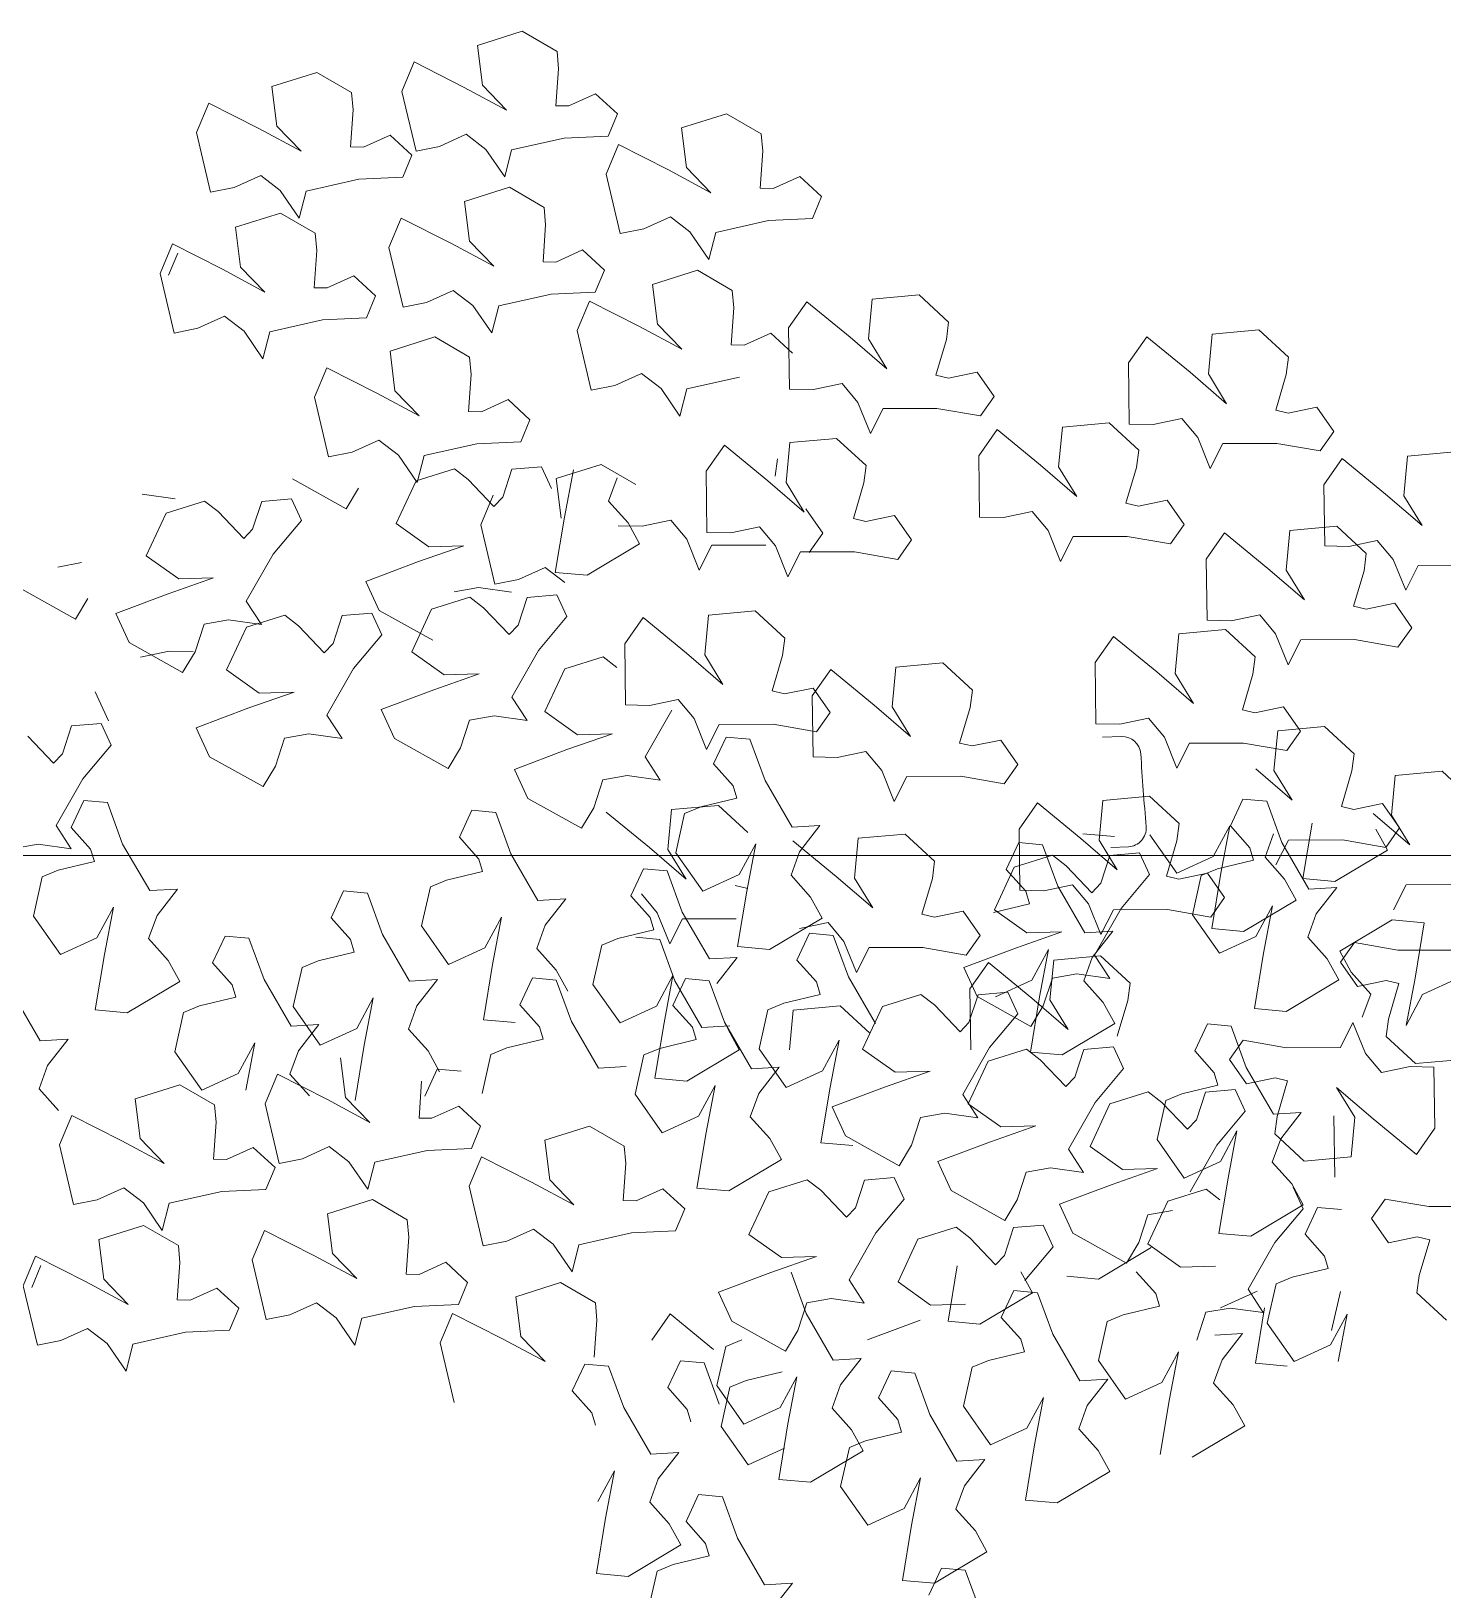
# Model space of a CAD drawing. Header units: metres. Extents: x -44 to 358, y -286 to 66.
# Drawn here: x 262.602 to 263.242, y 11.334 to 12.04 of the extents above; entities that cross this region are included whole.
import ezdxf

# ---------------------------------------------------------------- set-up
doc = ezdxf.new("R2010")
doc.units = ezdxf.units.M
doc.header["$LTSCALE"] = 0.3
doc.linetypes.add('CONTINU', pattern=[0])
doc.layers.add('arbustos', color=95, linetype='Continuous', lineweight=0)
doc.layers.add('EL0', color=7, linetype='Continuous', lineweight=15)
doc.layers.add('matas', color=74, linetype='Continuous', lineweight=0, transparency=0.6)

# ---------------------------------------------------------------- blocks, each defined once
blk = doc.blocks.new('A$C4E4C09DE')
at = {"layer": 'matas', "color": 97, "linetype": 'CONTINU', "true_color": 0x467138}
for p, q in [((64.957, 96.154), (62.745, 95.537)), ((66.617, 95.11), (64.957, 96.154)), ((62.745, 95.537), (62.92, 93.593)), ((66.661, 94.262), (66.617, 95.11)), ((54.864, 94.495), (52.652, 93.879)), ((56.524, 93.452), (54.864, 94.495)), ((59.634, 94.836), (58.984, 93.419)), ((62.032, 93.513), (59.634, 94.836)), ((52.652, 93.879), (52.827, 91.935)), ((62.92, 93.593), (64.061, 92.33)), ((66.473, 92.46), (66.661, 94.262)), ((49.541, 93.177), (48.89, 91.76)), ((51.939, 91.855), (49.541, 93.177)), ((56.568, 92.604), (56.524, 93.452)), ((58.984, 93.419), (59.57, 90.487)), ((64.061, 92.33), (62.032, 93.513)), ((68.423, 92.97), (67.102, 92.428)), ((69.457, 91.953), (68.423, 92.97)), ((56.379, 90.801), (56.568, 92.604)), ((67.102, 92.428), (66.473, 92.46)), ((48.89, 91.76), (49.477, 88.829)), ((53.968, 90.671), (51.939, 91.855)), ((52.827, 91.935), (53.968, 90.671)), ((58.33, 91.311), (57.009, 90.769)), ((59.363, 90.294), (58.33, 91.311)), ((68.97, 90.894), (69.457, 91.953)), ((74.774, 91.78), (72.563, 91.164)), ((76.435, 90.736), (74.774, 91.78)), ((57.009, 90.769), (56.379, 90.801)), ((59.57, 90.487), (60.725, 90.677)), ((60.725, 90.677), (62.046, 91.219)), ((62.046, 91.219), (62.977, 90.451)), ((64.236, 90.386), (66.82, 90.871)), ((66.82, 90.871), (68.97, 90.894)), ((72.563, 91.164), (72.737, 89.219)), ((76.478, 89.888), (76.435, 90.736)), ((58.877, 89.235), (59.363, 90.294)), ((62.977, 90.451), (63.852, 89.078)), ((63.852, 89.078), (64.236, 90.386)), ((69.452, 90.462), (68.801, 89.045)), ((71.849, 89.139), (69.452, 90.462)), ((76.29, 88.086), (76.478, 89.888)), ((49.477, 88.829), (50.632, 89.018)), ((50.632, 89.018), (51.953, 89.56)), ((51.953, 89.56), (52.884, 88.792)), ((54.143, 88.727), (56.727, 89.212)), ((56.727, 89.212), (58.877, 89.235)), ((68.801, 89.045), (69.387, 86.114)), ((73.879, 87.956), (71.849, 89.139)), ((72.737, 89.219), (73.879, 87.956)), ((52.884, 88.792), (53.759, 87.42)), ((53.759, 87.42), (54.143, 88.727)), ((64.062, 88.564), (61.85, 87.948)), ((65.722, 87.521), (64.062, 88.564)), ((78.241, 88.596), (76.919, 88.054)), ((79.274, 87.579), (78.241, 88.596)), ((52.856, 87.694), (50.644, 87.077)), ((54.516, 86.65), (52.856, 87.694)), ((61.85, 87.948), (62.025, 86.004)), ((65.765, 86.673), (65.722, 87.521)), ((76.919, 88.054), (76.29, 88.086)), ((78.788, 86.52), (79.274, 87.579)), ((50.644, 87.077), (50.819, 85.133)), ((58.739, 87.246), (58.088, 85.829)), ((61.137, 85.924), (58.739, 87.246)), ((70.542, 86.303), (71.863, 86.845)), ((71.863, 86.845), (72.795, 86.077)), ((47.533, 86.376), (46.882, 84.959)), ((49.931, 85.053), (47.533, 86.376)), ((54.56, 85.802), (54.516, 86.65)), ((62.025, 86.004), (63.166, 84.74)), ((65.577, 84.87), (65.765, 86.673)), ((69.387, 86.114), (70.542, 86.303)), ((72.795, 86.077), (73.669, 84.704)), ((73.669, 84.704), (74.053, 86.012)), ((74.053, 86.012), (76.637, 86.497)), ((76.637, 86.497), (78.788, 86.52)), ((47.289, 84.861), (47.776, 85.92)), ((54.371, 84), (54.56, 85.802)), ((58.088, 85.829), (58.675, 82.898)), ((63.166, 84.74), (61.137, 85.924)), ((67.528, 85.38), (66.207, 84.838)), ((68.561, 84.363), (67.528, 85.38)), ((46.882, 84.959), (47.469, 82.027)), ((51.96, 83.87), (49.931, 85.053)), ((50.819, 85.133), (51.96, 83.87)), ((56.322, 84.51), (55.001, 83.968)), ((57.355, 83.493), (56.322, 84.51)), ((66.207, 84.838), (65.577, 84.87)), ((55.001, 83.968), (54.371, 84)), ((68.075, 83.304), (68.561, 84.363)), ((73.095, 84.194), (70.883, 83.577)), ((74.755, 83.15), (73.095, 84.194)), ((56.869, 82.434), (57.355, 83.493)), ((58.675, 82.898), (59.83, 83.087)), ((59.83, 83.087), (61.151, 83.629)), ((61.151, 83.629), (62.082, 82.861)), ((63.341, 82.796), (65.925, 83.281)), ((65.925, 83.281), (68.075, 83.304)), ((70.883, 83.577), (71.058, 81.633)), ((74.798, 82.302), (74.755, 83.15)), ((47.469, 82.027), (48.624, 82.217)), ((48.624, 82.217), (49.945, 82.759)), ((49.945, 82.759), (50.876, 81.991)), ((52.135, 81.926), (54.719, 82.411)), ((54.719, 82.411), (56.869, 82.434)), ((62.082, 82.861), (62.957, 81.489)), ((62.957, 81.489), (63.341, 82.796)), ((67.772, 82.876), (67.121, 81.458)), ((70.17, 81.553), (67.772, 82.876)), ((74.61, 80.5), (74.798, 82.302)), ((78.381, 82.478), (77.439, 81.235)), ((80.436, 80.668), (78.381, 82.478)), ((81.57, 82.49), (81.32, 80.554)), ((83.862, 82.613), (81.57, 82.49)), ((85.258, 81.235), (83.862, 82.613)), ((50.876, 81.991), (51.751, 80.618)), ((51.751, 80.618), (52.135, 81.926)), ((60.173, 81.395), (57.961, 80.778)), ((61.833, 80.351), (60.173, 81.395)), ((67.121, 81.458), (67.708, 78.527)), ((72.199, 80.37), (70.17, 81.553)), ((71.058, 81.633), (72.199, 80.37)), ((57.961, 80.778), (58.136, 78.834)), ((76.561, 81.009), (75.24, 80.467)), ((77.594, 79.992), (76.561, 81.009)), ((77.439, 81.235), (77.378, 78.246)), ((82.161, 79.074), (80.436, 80.668)), ((85.117, 80.398), (85.258, 81.235)), ((54.85, 80.076), (54.199, 78.659)), ((57.248, 78.754), (54.85, 80.076)), ((61.877, 79.503), (61.833, 80.351)), ((75.24, 80.467), (74.61, 80.5)), ((81.32, 80.554), (82.161, 79.074)), ((84.543, 78.679), (85.117, 80.398)), ((94.896, 80.191), (93.954, 78.949)), ((96.951, 78.381), (94.896, 80.191)), ((98.085, 80.203), (97.835, 78.267)), ((100.378, 80.327), (98.085, 80.203)), ((101.773, 78.949), (100.378, 80.327)), ((61.688, 77.7), (61.877, 79.503)), ((68.863, 78.716), (70.184, 79.258)), ((70.184, 79.258), (71.115, 78.49)), ((54.199, 78.659), (54.786, 75.728)), ((59.277, 77.571), (57.248, 78.754)), ((58.136, 78.834), (59.277, 77.571)), ((67.708, 78.527), (68.863, 78.716)), ((71.115, 78.49), (71.99, 77.118)), ((71.99, 77.118), (72.374, 78.426)), ((72.374, 78.426), (74.958, 78.911)), ((78.546, 78.181), (79.953, 78.425)), ((79.953, 78.425), (80.696, 77.473)), ((85.151, 78.511), (84.543, 78.679)), ((86.558, 78.755), (85.151, 78.511)), ((87.347, 77.538), (86.558, 78.755)), ((93.954, 78.949), (93.893, 75.96)), ((98.676, 76.787), (96.951, 78.381)), ((101.632, 78.112), (101.773, 78.949)), ((62.318, 77.668), (61.688, 77.7)), ((63.639, 78.21), (62.318, 77.668)), ((64.672, 77.193), (63.639, 78.21)), ((77.378, 78.246), (78.546, 78.181)), ((97.835, 78.267), (98.676, 76.787)), ((101.059, 76.393), (101.632, 78.112)), ((64.186, 76.134), (64.672, 77.193)), ((80.696, 77.473), (81.253, 75.944)), ((81.253, 75.944), (81.911, 77.138)), ((81.911, 77.138), (84.539, 77.052)), ((84.539, 77.052), (86.643, 76.61)), ((86.643, 76.61), (87.347, 77.538)), ((55.941, 75.917), (57.262, 76.459)), ((57.262, 76.459), (58.193, 75.691)), ((59.452, 75.626), (62.036, 76.111)), ((62.036, 76.111), (64.186, 76.134)), ((95.061, 75.895), (96.468, 76.138)), ((96.468, 76.138), (97.211, 75.187)), ((101.666, 76.225), (101.059, 76.393)), ((103.073, 76.468), (101.666, 76.225)), ((103.862, 75.252), (103.073, 76.468)), ((54.786, 75.728), (55.941, 75.917)), ((58.193, 75.691), (59.068, 74.319)), ((59.068, 74.319), (59.452, 75.626)), ((74.113, 75.625), (73.171, 74.382)), ((76.168, 73.815), (74.113, 75.625)), ((77.302, 75.637), (77.052, 73.701)), ((79.595, 75.761), (77.302, 75.637)), ((80.99, 74.382), (79.595, 75.761)), ((87.437, 75.913), (86.495, 74.67)), ((89.492, 74.103), (87.437, 75.913)), ((90.626, 75.925), (90.376, 73.989)), ((92.918, 76.049), (90.626, 75.925)), ((94.314, 74.671), (92.918, 76.049)), ((93.893, 75.96), (95.061, 75.895)), ((52.996, 74.715), (55.554, 73.167)), ((60.905, 74.922), (59.013, 74.402)), ((61.559, 74.381), (60.905, 74.922)), ((63.703, 74.807), (63.21, 73.467)), ((65.15, 74.882), (63.703, 74.807)), ((65.603, 73.809), (65.15, 74.882)), ((68.066, 74.893), (65.854, 74.276)), ((66.701, 74.677), (66.183, 72.386)), ((69.726, 73.849), (68.066, 74.893)), ((76.534, 74.022), (76.675, 74.859)), ((86.495, 74.67), (86.433, 71.681)), ((94.172, 73.833), (94.314, 74.671)), ((97.211, 75.187), (97.768, 73.658)), ((97.768, 73.658), (98.426, 74.851)), ((98.426, 74.851), (101.054, 74.766)), ((101.054, 74.766), (103.158, 74.323)), ((103.158, 74.323), (103.862, 75.252)), ((45.629, 74.227), (47.232, 73.944)), ((48.651, 73.782), (46.76, 73.262)), ((49.305, 73.241), (48.651, 73.782)), ((55.554, 73.167), (56.194, 74.146)), ((59.013, 74.402), (57.974, 72.355)), ((62.761, 73.025), (61.559, 74.381)), ((65.854, 74.276), (66.029, 72.332)), ((68.367, 73.09), (68.819, 74.209)), ((73.171, 74.382), (73.11, 71.393)), ((77.893, 72.221), (76.168, 73.815)), ((80.849, 73.545), (80.99, 74.382)), ((91.217, 72.509), (89.492, 74.103)), ((90.376, 73.989), (91.217, 72.509)), ((93.599, 72.114), (94.172, 73.833)), ((104.221, 73.915), (103.279, 72.672)), ((106.276, 72.105), (104.221, 73.915)), ((107.41, 73.927), (107.16, 71.991)), ((109.702, 74.051), (107.41, 73.927)), ((46.76, 73.262), (45.721, 71.215)), ((50.507, 71.885), (49.305, 73.241)), ((51.449, 73.667), (50.956, 72.327)), ((52.897, 73.742), (51.449, 73.667)), ((53.349, 72.669), (52.897, 73.742)), ((62.743, 73.575), (62.092, 72.158)), ((63.21, 73.467), (62.761, 73.025)), ((69.281, 71.993), (68.367, 73.09)), ((77.052, 73.701), (77.893, 72.221)), ((80.276, 71.826), (80.849, 73.545)), ((50.956, 72.327), (50.507, 71.885)), ((51.914, 71.067), (53.349, 72.669)), ((57.974, 72.355), (59.526, 71.171)), ((66.183, 72.386), (65.643, 69.702)), ((78.764, 71.163), (77.975, 72.379)), ((103.279, 72.672), (103.218, 69.683)), ((62.092, 72.158), (62.679, 69.226)), ((68.794, 71.87), (69.963, 71.806)), ((69.809, 70.949), (69.281, 71.993)), ((69.963, 71.806), (71.37, 72.049)), ((71.37, 72.049), (72.113, 71.098)), ((74.278, 71.328), (75.685, 71.572)), ((75.685, 71.572), (76.428, 70.621)), ((80.883, 71.658), (80.276, 71.826)), ((82.29, 71.902), (80.883, 71.658)), ((83.079, 70.686), (82.29, 71.902)), ((86.433, 71.681), (87.601, 71.617)), ((87.601, 71.617), (89.009, 71.86)), ((89.009, 71.86), (89.752, 70.909)), ((94.206, 71.947), (93.599, 72.114)), ((95.614, 72.19), (94.206, 71.947)), ((96.403, 70.974), (95.614, 72.19)), ((108.001, 70.511), (106.276, 72.105)), ((107.16, 71.991), (108.001, 70.511)), ((41.395, 70.808), (42.55, 70.997)), ((45.721, 71.215), (47.272, 70.031)), ((50.526, 68.835), (51.914, 71.067)), ((61.228, 71.159), (58.985, 70.462)), ((59.526, 71.171), (61.228, 71.159)), ((67.19, 69.507), (69.809, 70.949)), ((72.113, 71.098), (72.67, 69.568)), ((72.67, 69.568), (73.328, 70.762)), ((73.11, 71.393), (74.278, 71.328)), ((73.328, 70.762), (75.955, 70.677)), ((78.06, 70.234), (78.764, 71.163)), ((89.752, 70.909), (90.309, 69.38)), ((95.699, 70.045), (96.403, 70.974)), ((48.974, 70.019), (46.731, 69.322)), ((47.272, 70.031), (48.974, 70.019)), ((58.985, 70.462), (56.39, 69.587)), ((76.428, 70.621), (76.985, 69.091)), ((76.985, 69.091), (77.643, 70.285)), ((77.643, 70.285), (80.271, 70.2)), ((80.271, 70.2), (82.375, 69.757)), ((82.375, 69.757), (83.079, 70.686)), ((90.309, 69.38), (90.967, 70.573)), ((90.967, 70.573), (93.594, 70.488)), ((93.594, 70.488), (95.699, 70.045)), ((98.357, 70.489), (97.415, 69.246)), ((100.412, 68.679), (98.357, 70.489)), ((101.546, 70.501), (101.296, 68.565)), ((103.839, 70.624), (101.546, 70.501)), ((105.234, 69.246), (103.839, 70.624)), ((39.605, 69.795), (42.163, 68.247)), ((42.163, 68.247), (42.803, 69.227)), ((46.731, 69.322), (44.136, 68.447)), ((56.39, 69.587), (56.995, 68.15)), ((62.679, 69.226), (63.833, 69.416)), ((63.833, 69.416), (65.155, 69.958)), ((65.155, 69.958), (66.086, 69.19)), ((65.643, 69.702), (67.19, 69.507)), ((97.415, 69.246), (97.354, 66.257)), ((103.218, 69.683), (104.386, 69.618)), ((104.386, 69.618), (105.793, 69.862)), ((105.093, 68.409), (105.234, 69.246)), ((105.793, 69.862), (106.536, 68.911)), ((51.231, 67.668), (50.526, 68.835)), ((61.437, 68.645), (59.545, 68.126)), ((60.686, 68.922), (61.881, 69.09)), ((62.091, 68.104), (61.437, 68.645)), ((61.881, 69.09), (63.484, 68.808)), ((64.235, 68.531), (63.742, 67.191)), ((65.682, 68.606), (64.235, 68.531)), ((66.135, 67.532), (65.682, 68.606)), ((102.137, 67.085), (100.412, 68.679)), ((101.296, 68.565), (102.137, 67.085)), ((106.536, 68.911), (107.093, 67.381)), ((107.093, 67.381), (107.751, 68.575)), ((107.751, 68.575), (110.379, 68.49)), ((44.136, 68.447), (44.742, 67.01)), ((47.94, 66.442), (48.432, 67.782)), ((48.432, 67.782), (49.628, 67.95)), ((49.628, 67.95), (51.231, 67.668)), ((52.381, 68.075), (50.489, 67.556)), ((53.035, 67.534), (52.381, 68.075)), ((55.179, 67.961), (54.686, 66.621)), ((56.627, 68.036), (55.179, 67.961)), ((57.079, 66.962), (56.627, 68.036)), ((56.995, 68.15), (59.553, 66.603)), ((59.545, 68.126), (58.506, 66.079)), ((63.293, 66.748), (62.091, 68.104)), ((104.52, 66.69), (105.093, 68.409)), ((44.742, 67.01), (47.299, 65.463)), ((50.489, 67.556), (49.45, 65.509)), ((54.237, 66.178), (53.035, 67.534)), ((55.643, 65.361), (57.079, 66.962)), ((63.742, 67.191), (63.293, 66.748)), ((64.699, 65.931), (66.135, 67.532)), ((69.851, 67.351), (68.909, 66.108)), ((71.906, 65.541), (69.851, 67.351)), ((73.04, 67.362), (72.791, 65.427)), ((75.333, 67.486), (73.04, 67.362)), ((76.728, 66.108), (75.333, 67.486)), ((46.676, 66.524), (45.268, 66.28)), ((47.844, 66.459), (46.676, 66.524)), ((47.299, 65.463), (47.94, 66.442)), ((54.686, 66.621), (54.237, 66.178)), ((97.354, 66.257), (98.522, 66.192)), ((98.522, 66.192), (99.929, 66.436)), ((99.929, 66.436), (100.672, 65.484)), ((105.127, 66.522), (104.52, 66.69)), ((106.534, 66.766), (105.127, 66.522)), ((107.323, 65.549), (106.534, 66.766)), ((49.45, 65.509), (51.002, 64.324)), ((58.506, 66.079), (60.058, 64.894)), ((63.311, 63.698), (64.699, 65.931)), ((67.832, 65.501), (65.941, 64.982)), ((68.487, 64.96), (67.832, 65.501)), ((68.909, 66.108), (68.848, 63.119)), ((73.631, 63.946), (71.906, 65.541)), ((72.791, 65.427), (73.631, 63.946)), ((76.587, 65.271), (76.728, 66.108)), ((92.762, 65.634), (91.82, 64.392)), ((94.817, 63.824), (92.762, 65.634)), ((95.952, 65.646), (95.702, 63.71)), ((98.244, 65.77), (95.952, 65.646)), ((99.639, 64.392), (98.244, 65.77)), ((100.672, 65.484), (101.229, 63.955)), ((106.619, 64.621), (107.323, 65.549)), ((42.999, 64.668), (43.604, 63.23)), ((54.256, 63.128), (55.643, 65.361)), ((61.76, 64.883), (59.517, 64.186)), ((60.058, 64.894), (61.76, 64.883)), ((65.941, 64.982), (64.902, 62.934)), ((76.014, 63.552), (76.587, 65.271)), ((101.229, 63.955), (101.887, 65.149)), ((101.887, 65.149), (104.515, 65.063)), ((104.515, 65.063), (106.619, 64.621)), ((52.704, 64.313), (50.461, 63.616)), ((51.002, 64.324), (52.704, 64.313)), ((59.517, 64.186), (56.922, 63.311)), ((78.913, 64.494), (77.971, 63.251)), ((80.968, 62.684), (78.913, 64.494)), ((82.102, 64.506), (81.852, 62.57)), ((84.394, 64.63), (82.102, 64.506)), ((85.79, 63.252), (84.394, 64.63)), ((91.82, 64.392), (91.759, 61.403)), ((99.498, 63.554), (99.639, 64.392)), ((50.461, 63.616), (47.866, 62.741)), ((54.961, 61.962), (54.256, 63.128)), ((56.922, 63.311), (57.527, 61.874)), ((64.016, 62.532), (63.311, 63.698)), ((70.016, 63.054), (71.423, 63.297)), ((71.423, 63.297), (72.167, 62.346)), ((76.621, 63.384), (76.014, 63.552)), ((78.028, 63.627), (76.621, 63.384)), ((77.971, 63.251), (77.91, 60.263)), ((78.817, 62.411), (78.028, 63.627)), ((85.649, 62.414), (85.79, 63.252)), ((96.543, 62.23), (94.817, 63.824)), ((95.702, 63.71), (96.543, 62.23)), ((98.925, 61.835), (99.498, 63.554)), ((40.846, 61.259), (39.644, 62.615)), ((41.788, 63.041), (41.295, 61.701)), ((43.236, 63.116), (41.788, 63.041)), ((43.688, 62.042), (43.236, 63.116)), ((47.866, 62.741), (48.471, 61.304)), ((60.725, 61.306), (61.218, 62.646)), ((61.218, 62.646), (62.413, 62.814)), ((62.413, 62.814), (64.016, 62.532)), ((64.902, 62.934), (66.453, 61.75)), ((68.848, 63.119), (70.016, 63.054)), ((69.707, 60.554), (71.095, 62.787)), ((78.113, 61.482), (78.817, 62.411)), ((82.693, 61.09), (80.968, 62.684)), ((81.852, 62.57), (82.693, 61.09)), ((85.075, 60.695), (85.649, 62.414)), ((41.295, 61.701), (40.846, 61.259)), ((42.252, 60.441), (43.688, 62.042)), ((51.67, 60.736), (52.162, 62.076)), ((52.162, 62.076), (53.358, 62.244)), ((53.358, 62.244), (54.961, 61.962)), ((57.527, 61.874), (60.085, 60.326)), ((68.156, 61.738), (65.912, 61.041)), ((66.453, 61.75), (68.156, 61.738)), ((72.167, 62.346), (72.724, 60.817)), ((72.724, 60.817), (73.382, 62.011)), ((73.382, 62.011), (76.009, 61.925)), ((76.009, 61.925), (78.113, 61.482)), ((99.532, 61.668), (98.925, 61.835)), ((100.94, 61.911), (99.532, 61.668)), ((101.728, 60.695), (100.94, 61.911)), ((48.471, 61.304), (51.029, 59.756)), ((60.085, 60.326), (60.725, 61.306)), ((65.912, 61.041), (63.317, 60.167)), ((73.698, 61.383), (73.039, 60.091)), ((74.854, 61.238), (73.698, 61.383)), ((75.523, 59.194), (74.854, 61.238)), ((91.759, 61.403), (92.927, 61.338)), ((92.927, 61.338), (94.335, 61.581)), ((94.335, 61.581), (95.078, 60.63)), ((102.905, 60.879), (100.612, 60.755)), ((104.3, 59.501), (102.905, 60.879)), ((40.865, 58.208), (42.252, 60.441)), ((51.029, 59.756), (51.67, 60.736)), ((63.317, 60.167), (63.923, 58.729)), ((70.412, 59.387), (69.707, 60.554)), ((73.039, 60.091), (73.954, 58.994)), ((77.91, 60.263), (79.078, 60.198)), ((79.078, 60.198), (80.485, 60.441)), ((80.485, 60.441), (81.228, 59.49)), ((85.683, 60.528), (85.075, 60.695)), ((87.09, 60.771), (85.683, 60.528)), ((87.879, 59.555), (87.09, 60.771)), ((92.99, 60.734), (92.06, 60.734)), ((92.99, 60.734), (92.06, 60.734)), ((95.078, 60.63), (95.635, 59.101)), ((95.635, 59.101), (96.293, 60.294)), ((96.293, 60.294), (98.92, 60.209)), ((98.92, 60.209), (101.025, 59.766)), ((100.612, 60.755), (100.362, 58.819)), ((101.025, 59.766), (101.728, 60.695)), ((42.257, 59.385), (41.598, 58.093)), ((43.413, 59.239), (42.257, 59.385)), ((67.121, 58.161), (67.614, 59.502)), ((67.614, 59.502), (68.809, 59.669)), ((68.809, 59.669), (70.412, 59.387)), ((81.228, 59.49), (81.785, 57.961)), ((87.175, 58.626), (87.879, 59.555)), ((104.159, 58.663), (104.3, 59.501)), ((44.082, 57.195), (43.413, 59.239)), ((63.923, 58.729), (66.481, 57.182)), ((73.954, 58.994), (74.112, 58.384)), ((76.763, 56.876), (75.523, 59.194)), ((81.785, 57.961), (82.443, 59.154)), ((82.443, 59.154), (85.071, 59.069)), ((85.071, 59.069), (87.175, 58.626)), ((101.203, 57.339), (99.478, 58.933)), ((100.362, 58.819), (101.203, 57.339)), ((103.585, 56.944), (104.159, 58.663)), ((41.569, 57.042), (40.865, 58.208)), ((41.598, 58.093), (42.513, 56.996)), ((61.175, 58.245), (60.517, 56.953)), ((62.332, 58.099), (61.175, 58.245)), ((63, 56.055), (62.332, 58.099)), ((66.481, 57.182), (67.121, 58.161)), ((69.778, 56.12), (67.723, 57.93)), ((70.912, 57.942), (70.663, 56.006)), ((73.205, 58.065), (70.912, 57.942)), ((72.337, 58.022), (71.541, 57.725)), ((74.112, 58.384), (72.337, 58.022)), ((74.6, 56.687), (73.205, 58.065)), ((106.265, 58.372), (106.015, 56.436)), ((108.558, 58.496), (106.265, 58.372)), ((109.953, 57.117), (108.558, 58.496)), ((38.771, 57.156), (39.967, 57.324)), ((39.967, 57.324), (41.569, 57.042)), ((45.322, 54.877), (44.082, 57.195)), ((71.541, 57.725), (71.045, 55.828)), ((88.769, 57.642), (87.828, 56.399)), ((90.824, 55.832), (88.769, 57.642)), ((91.959, 57.653), (91.709, 55.718)), ((94.251, 57.777), (91.959, 57.653)), ((95.647, 56.399), (94.251, 57.777)), ((98.796, 57.479), (98.138, 56.188)), ((99.953, 57.334), (98.796, 57.479)), ((100.621, 55.29), (99.953, 57.334)), ((42.671, 56.386), (40.896, 56.023)), ((42.513, 56.996), (42.671, 56.386)), ((60.517, 56.953), (61.431, 55.856)), ((78.125, 56.902), (76.763, 56.876)), ((77.08, 55.655), (78.125, 56.902)), ((82.261, 56.349), (79.968, 56.225)), ((83.656, 54.971), (82.261, 56.349)), ((87.828, 56.399), (87.766, 53.41)), ((95.505, 55.562), (95.647, 56.399)), ((104.193, 56.777), (103.585, 56.944)), ((105.6, 57.02), (104.193, 56.777)), ((106.856, 54.956), (105.131, 56.55)), ((106.389, 55.804), (105.6, 57.02)), ((106.015, 56.436), (106.856, 54.956)), ((40.1, 55.727), (39.604, 53.829)), ((40.896, 56.023), (40.1, 55.727)), ((61.431, 55.856), (61.589, 55.246)), ((64.24, 53.737), (63, 56.055)), ((71.503, 54.526), (69.778, 56.12)), ((70.663, 56.006), (71.503, 54.526)), ((71.045, 55.828), (72.298, 53.904)), ((74.1, 54.656), (74.961, 56.124)), ((74.961, 56.124), (74.443, 53.833)), ((76.627, 54.536), (77.08, 55.655)), ((78.834, 54.403), (76.779, 56.213)), ((79.968, 56.225), (79.718, 54.289)), ((87.796, 55.738), (87.137, 54.447)), ((88.952, 55.593), (87.796, 55.738)), ((89.621, 53.549), (88.952, 55.593)), ((92.55, 54.237), (90.824, 55.832)), ((90.931, 56.064), (92.478, 55.87)), ((91.709, 55.718), (92.55, 54.237)), ((94.199, 55.895), (95.452, 53.972)), ((94.932, 53.843), (95.505, 55.562)), ((97.254, 54.723), (98.115, 56.192)), ((98.115, 56.192), (97.597, 53.901)), ((98.138, 56.188), (99.052, 55.091)), ((99.781, 54.604), (100.234, 55.723)), ((102.128, 56.181), (101.588, 53.496)), ((105.755, 54.743), (105.227, 55.787)), ((105.685, 54.875), (106.389, 55.804)), ((46.685, 54.904), (45.322, 54.877)), ((45.639, 53.657), (46.685, 54.904)), ((59.814, 54.883), (59.018, 54.587)), ((61.589, 55.246), (59.814, 54.883)), ((69.436, 55.1), (68.777, 53.809)), ((70.592, 54.955), (69.436, 55.1)), ((71.261, 52.911), (70.592, 54.955)), ((83.515, 54.134), (83.656, 54.971)), ((89.417, 55.067), (87.525, 54.548)), ((90.071, 54.526), (89.417, 55.067)), ((92.215, 54.953), (91.722, 53.613)), ((93.663, 55.028), (92.215, 54.953)), ((93.129, 55.35), (92.268, 55.35)), ((93.129, 55.35), (92.268, 55.35)), ((94.115, 53.954), (93.663, 55.028)), ((99.052, 55.091), (99.211, 54.481)), ((100.295, 54.21), (100.953, 55.403)), ((101.861, 52.972), (100.621, 55.29)), ((100.953, 55.403), (103.581, 55.318)), ((103.581, 55.318), (105.685, 54.875)), ((42.659, 52.657), (43.521, 54.126)), ((43.521, 54.126), (43.003, 51.835)), ((54.78, 54.53), (54.121, 53.239)), ((55.936, 54.385), (54.78, 54.53)), ((56.605, 52.341), (55.936, 54.385)), ((59.018, 54.587), (58.523, 52.689)), ((72.298, 53.904), (74.1, 54.656)), ((74.493, 53.963), (73.886, 54.131)), ((77.542, 53.439), (76.627, 54.536)), ((80.559, 52.809), (78.834, 54.403)), ((79.718, 54.289), (80.559, 52.809)), ((82.941, 52.415), (83.515, 54.134)), ((87.525, 54.548), (86.486, 52.501)), ((87.137, 54.447), (88.052, 53.35)), ((91.273, 53.17), (90.071, 54.526)), ((95.452, 53.972), (97.254, 54.723)), ((97.435, 54.118), (96.639, 53.822)), ((99.211, 54.481), (97.435, 54.118)), ((100.696, 53.507), (99.781, 54.604)), ((103.135, 53.302), (105.755, 54.743)), ((39.604, 53.829), (40.858, 51.906)), ((45.187, 52.538), (45.639, 53.657)), ((65.603, 53.764), (64.24, 53.737)), ((64.557, 52.517), (65.603, 53.764)), ((68.777, 53.809), (69.692, 52.712)), ((69.295, 53.877), (70.039, 52.925)), ((74.443, 53.833), (73.903, 51.148)), ((78.07, 52.395), (77.542, 53.439)), ((87.766, 53.41), (88.934, 53.345)), ((88.052, 53.35), (88.21, 52.74)), ((88.934, 53.345), (90.342, 53.588)), ((90.861, 51.231), (89.621, 53.549)), ((90.342, 53.588), (91.085, 52.637)), ((91.722, 53.613), (91.273, 53.17)), ((92.679, 52.353), (94.115, 53.954)), ((95.539, 53.675), (94.932, 53.843)), ((96.947, 53.918), (95.539, 53.675)), ((96.639, 53.822), (96.144, 51.924)), ((97.735, 52.702), (96.947, 53.918)), ((97.597, 53.901), (97.057, 51.216)), ((101.224, 52.463), (100.696, 53.507)), ((101.588, 53.496), (103.135, 53.302)), ((40.858, 51.906), (42.659, 52.657)), ((46.101, 51.441), (45.187, 52.538)), ((48.922, 52.532), (48.263, 51.241)), ((50.078, 52.387), (48.922, 52.532)), ((54.121, 53.239), (55.035, 52.142)), ((58.523, 52.689), (59.776, 50.766)), ((61.577, 51.517), (62.439, 52.986)), ((62.439, 52.986), (61.921, 50.695)), ((64.105, 51.398), (64.557, 52.517)), ((69.692, 52.712), (69.85, 52.102)), ((70.039, 52.925), (70.596, 51.396)), ((70.596, 51.396), (71.254, 52.59)), ((71.254, 52.59), (73.881, 52.504)), ((72.501, 50.593), (71.261, 52.911)), ((84.956, 52.49), (83.549, 52.247)), ((85.745, 51.274), (84.956, 52.49)), ((88.21, 52.74), (86.435, 52.377)), ((86.486, 52.501), (88.038, 51.316)), ((91.085, 52.637), (91.642, 51.108)), ((97.032, 51.773), (97.735, 52.702)), ((103.224, 52.999), (101.861, 52.972)), ((102.178, 51.752), (103.224, 52.999)), ((105.948, 51.826), (106.606, 53.02)), ((106.606, 53.02), (109.234, 52.935)), ((43.003, 51.835), (42.463, 49.15)), ((50.747, 50.343), (50.078, 52.387)), ((55.035, 52.142), (55.194, 51.532)), ((57.845, 50.023), (56.605, 52.341)), ((68.075, 51.739), (67.279, 51.443)), ((69.85, 52.102), (68.075, 51.739)), ((70.114, 51.628), (68.958, 51.773)), ((75.45, 50.954), (78.07, 52.395)), ((76.944, 51.917), (78.351, 52.16)), ((78.351, 52.16), (79.094, 51.209)), ((83.549, 52.247), (82.941, 52.415)), ((91.292, 50.12), (92.679, 52.353)), ((91.642, 51.108), (92.3, 52.302)), ((92.3, 52.302), (94.927, 52.216)), ((94.927, 52.216), (97.032, 51.773)), ((96.144, 51.924), (97.397, 50.001)), ((98.605, 51.022), (101.224, 52.463)), ((99.198, 50.752), (100.06, 52.221)), ((100.06, 52.221), (99.542, 49.93)), ((101.726, 50.633), (102.178, 51.752)), ((46.629, 50.397), (46.101, 51.441)), ((48.263, 51.241), (49.178, 50.144)), ((53.418, 51.169), (52.623, 50.873)), ((55.194, 51.532), (53.418, 51.169)), ((59.776, 50.766), (61.577, 51.517)), ((65.019, 50.301), (64.105, 51.398)), ((67.279, 51.443), (66.783, 49.545)), ((70.783, 49.584), (70.114, 51.628)), ((73.903, 51.148), (75.45, 50.954)), ((77.428, 51.674), (76.769, 50.382)), ((78.584, 51.529), (77.428, 51.674)), ((79.253, 49.485), (78.584, 51.529)), ((79.094, 51.209), (79.651, 49.68)), ((85.041, 50.345), (85.745, 51.274)), ((89.74, 51.305), (87.497, 50.608)), ((88.038, 51.316), (89.74, 51.305)), ((92.224, 51.258), (90.861, 51.231)), ((91.178, 50.011), (92.224, 51.258)), ((97.057, 51.216), (98.605, 51.022)), ((105.878, 51.336), (103.259, 49.895)), ((107.426, 51.142), (105.878, 51.336)), ((106.886, 48.457), (107.426, 51.142)), ((44.01, 48.956), (46.629, 50.397)), ((51.987, 48.025), (50.747, 50.343)), ((52.623, 50.873), (52.127, 48.975)), ((61.921, 50.695), (61.381, 48.01)), ((65.547, 49.257), (65.019, 50.301)), ((73.864, 50.62), (72.501, 50.593)), ((72.818, 49.373), (73.864, 50.62)), ((76.769, 50.382), (77.683, 49.285)), ((79.651, 49.68), (80.309, 50.873)), ((80.309, 50.873), (82.937, 50.788)), ((82.937, 50.788), (85.041, 50.345)), ((87.497, 50.608), (84.902, 49.733)), ((88.198, 49.011), (89.06, 50.479)), ((89.06, 50.479), (88.542, 48.188)), ((97.397, 50.001), (99.198, 50.752)), ((102.64, 49.536), (101.726, 50.633)), ((103.99, 50.29), (103.286, 49.361)), ((106.095, 49.847), (103.99, 50.29)), ((39.727, 47.743), (38.487, 50.061)), ((49.336, 49.534), (47.561, 49.171)), ((49.178, 50.144), (49.336, 49.534)), ((59.207, 50.05), (57.845, 50.023)), ((58.161, 48.803), (59.207, 50.05)), ((63.841, 49.964), (63.182, 48.672)), ((64.997, 49.819), (63.841, 49.964)), ((65.666, 47.775), (64.997, 49.819)), ((66.783, 49.545), (68.037, 47.622)), ((69.838, 48.373), (70.699, 49.841)), ((70.699, 49.841), (70.181, 47.55)), ((71.301, 49.676), (70.642, 48.384)), ((72.022, 47.266), (70.783, 49.584)), ((72.457, 49.53), (71.301, 49.676)), ((73.126, 47.486), (72.457, 49.53)), ((80.493, 47.167), (79.253, 49.485)), ((84.902, 49.733), (85.507, 48.296)), ((86.104, 49.937), (85.162, 48.694)), ((88.159, 48.127), (86.104, 49.937)), ((89.293, 49.949), (89.043, 48.013)), ((91.585, 50.073), (89.293, 49.949)), ((90.726, 48.892), (91.178, 50.011)), ((91.996, 48.954), (91.292, 50.12)), ((92.981, 48.694), (91.585, 50.073)), ((99.542, 49.93), (99.002, 47.245)), ((103.168, 48.492), (102.64, 49.536)), ((103.259, 49.895), (103.787, 48.85)), ((108.722, 49.762), (106.095, 49.847)), ((42.463, 49.15), (44.01, 48.956)), ((46.765, 48.874), (46.269, 46.977)), ((47.561, 49.171), (46.765, 48.874)), ((52.127, 48.975), (53.38, 47.051)), ((55.182, 47.803), (56.043, 49.271)), ((56.043, 49.271), (55.525, 46.98)), ((57.709, 47.684), (58.161, 48.803)), ((77.683, 49.285), (77.842, 48.675)), ((85.162, 48.694), (85.1, 45.705)), ((86.397, 48.259), (88.198, 49.011)), ((88.705, 47.728), (89.198, 49.068)), ((89.198, 49.068), (90.393, 49.236)), ((90.393, 49.236), (91.996, 48.954)), ((91.64, 47.795), (90.726, 48.892)), ((92.839, 47.857), (92.981, 48.694)), ((103.286, 49.361), (104.075, 48.145)), ((103.787, 48.85), (104.701, 47.754)), ((53.349, 48.052), (51.987, 48.025)), ((52.304, 46.805), (53.349, 48.052)), ((61.381, 48.01), (62.928, 47.816)), ((63.182, 48.672), (64.097, 47.575)), ((68.037, 47.622), (69.838, 48.373)), ((70.642, 48.384), (71.557, 47.287)), ((75.271, 48.016), (74.775, 46.119)), ((76.066, 48.313), (75.271, 48.016)), ((77.842, 48.675), (76.066, 48.313)), ((76.507, 47.951), (76.257, 46.015)), ((78.8, 48.075), (76.507, 47.951)), ((80.195, 46.696), (78.8, 48.075)), ((80.861, 47.984), (79.821, 45.936)), ((82.752, 48.503), (80.861, 47.984)), ((83.406, 47.962), (82.752, 48.503)), ((84.608, 46.606), (83.406, 47.962)), ((85.55, 48.389), (85.057, 47.048)), ((85.507, 48.296), (88.065, 46.748)), ((86.998, 48.464), (85.55, 48.389)), ((87.45, 47.39), (86.998, 48.464)), ((88.542, 48.188), (88.002, 45.503)), ((89.884, 46.533), (88.159, 48.127)), ((89.043, 48.013), (89.884, 46.533)), ((100.549, 47.051), (103.168, 48.492)), ((104.075, 48.145), (105.483, 48.388)), ((105.483, 48.388), (106.09, 48.221)), ((106.09, 48.221), (105.517, 46.502)), ((106.368, 46.166), (106.886, 48.457)), ((109.03, 48.386), (107.229, 47.634)), ((41.09, 47.77), (39.727, 47.743)), ((40.044, 46.523), (41.09, 47.77)), ((49.324, 45.805), (50.185, 47.273)), ((50.185, 47.273), (49.667, 44.982)), ((53.38, 47.051), (55.182, 47.803)), ((58.624, 46.587), (57.709, 47.684)), ((64.097, 47.575), (64.255, 46.965)), ((66.906, 45.457), (65.666, 47.775)), ((70.181, 47.55), (69.641, 44.866)), ((71.557, 47.287), (71.715, 46.677)), ((73.385, 47.293), (72.022, 47.266)), ((74.366, 45.168), (73.126, 47.486)), ((73.808, 46.113), (73.28, 47.157)), ((86.015, 45.789), (87.45, 47.39)), ((88.065, 46.748), (88.705, 47.728)), ((92.168, 46.75), (91.64, 47.795)), ((92.266, 46.138), (92.839, 47.857)), ((99.002, 47.245), (100.549, 47.051)), ((104.701, 47.754), (104.249, 46.634)), ((107.229, 47.634), (106.368, 46.166)), ((39.592, 45.404), (40.044, 46.523)), ((46.269, 46.977), (47.522, 45.053)), ((51.851, 45.686), (52.304, 46.805)), ((54.346, 46.403), (54.521, 44.459)), ((55.525, 46.98), (54.985, 44.296)), ((59.151, 45.543), (58.624, 46.587)), ((62.48, 46.603), (61.684, 46.306)), ((64.255, 46.965), (62.48, 46.603)), ((71.715, 46.677), (69.94, 46.314)), ((77.83, 44.947), (78.691, 46.415)), ((78.691, 46.415), (78.173, 44.124)), ((85.057, 47.048), (84.608, 46.606)), ((89.549, 45.309), (92.168, 46.75)), ((96.681, 46.572), (96.022, 45.28)), ((97.837, 46.427), (96.681, 46.572)), ((98.506, 44.383), (97.837, 46.427)), ((105.517, 46.502), (105.375, 45.664)), ((47.522, 45.053), (49.324, 45.805)), ((51.235, 45.702), (50.584, 44.284)), ((53.633, 44.379), (51.235, 45.702)), ((52.766, 44.589), (51.851, 45.686)), ((59.042, 45.679), (58.383, 44.388)), ((60.198, 45.534), (59.042, 45.679)), ((61.684, 46.306), (61.188, 44.409)), ((69.144, 46.018), (68.648, 44.121)), ((69.94, 46.314), (69.144, 46.018)), ((71.189, 44.671), (73.808, 46.113)), ((74.775, 46.119), (76.028, 44.195)), ((79.821, 45.936), (81.373, 44.752)), ((84.627, 43.556), (86.015, 45.789)), ((87.815, 45.653), (85.923, 45.134)), ((88.469, 45.112), (87.815, 45.653)), ((98.396, 45.723), (97.692, 44.795)), ((100.5, 45.281), (98.396, 45.723)), ((103.785, 46.389), (103.127, 45.195)), ((104.342, 44.86), (103.785, 46.389)), ((105.375, 45.664), (106.771, 44.286)), ((40.506, 44.307), (39.592, 45.404)), ((46.464, 45.361), (44.253, 44.744)), ((48.125, 44.317), (46.464, 45.361)), ((58.073, 43.326), (58.261, 45.128)), ((68.269, 45.483), (66.906, 45.457)), ((75.728, 45.195), (74.366, 45.168)), ((74.683, 43.948), (75.728, 45.195)), ((76.028, 44.195), (77.83, 44.947)), ((85.923, 45.134), (84.884, 43.086)), ((88.002, 45.503), (89.549, 45.309)), ((89.671, 43.756), (88.469, 45.112)), ((90.613, 45.538), (90.12, 44.198)), ((92.061, 45.614), (90.613, 45.538)), ((92.513, 44.54), (92.061, 45.614)), ((96.022, 45.28), (96.937, 44.183)), ((103.127, 45.195), (100.5, 45.281)), ((44.253, 44.744), (44.428, 42.8)), ((48.168, 43.469), (48.125, 44.317)), ((50.584, 44.284), (51.171, 41.353)), ((55.662, 43.196), (53.633, 44.379)), ((54.521, 44.459), (55.662, 43.196)), ((68.648, 44.121), (69.901, 42.197)), ((69.641, 44.866), (71.189, 44.671)), ((71.703, 42.949), (72.564, 44.417)), ((72.564, 44.417), (72.046, 42.126)), ((78.173, 44.124), (77.633, 41.439)), ((83.075, 44.74), (80.832, 44.043)), ((81.373, 44.752), (83.075, 44.74)), ((90.12, 44.198), (89.671, 43.756)), ((91.077, 42.939), (92.513, 44.54)), ((96.937, 44.183), (97.095, 43.573)), ((97.692, 44.795), (98.481, 43.579)), ((99.746, 42.065), (98.506, 44.383)), ((105.086, 43.908), (104.342, 44.86)), ((106.493, 44.152), (105.086, 43.908)), ((107.661, 44.087), (106.493, 44.152)), ((106.771, 44.286), (109.063, 44.41)), ((41.142, 44.043), (40.491, 42.626)), ((43.54, 42.72), (41.142, 44.043)), ((47.98, 41.667), (48.168, 43.469)), ((60.024, 43.835), (58.702, 43.293)), ((61.057, 42.818), (60.024, 43.835)), ((74.23, 42.829), (74.683, 43.948)), ((80.832, 44.043), (78.237, 43.169)), ((85.332, 42.389), (84.627, 43.556)), ((93.678, 43.367), (91.787, 42.847)), ((94.333, 42.826), (93.678, 43.367)), ((97.095, 43.573), (95.32, 43.211)), ((98.481, 43.579), (99.888, 43.822)), ((99.888, 43.822), (100.495, 43.654)), ((100.495, 43.654), (99.922, 41.935)), ((107.6, 41.098), (107.661, 44.087)), ((40.491, 42.626), (41.078, 39.694)), ((45.569, 41.537), (43.54, 42.72)), ((44.428, 42.8), (45.569, 41.537)), ((58.702, 43.293), (58.073, 43.326)), ((60.571, 41.76), (61.057, 42.818)), ((66.375, 42.646), (64.163, 42.029)), ((68.035, 41.602), (66.375, 42.646)), ((69.901, 42.197), (71.703, 42.949)), ((75.145, 41.732), (74.23, 42.829)), ((78.237, 43.169), (78.843, 41.731)), ((82.533, 42.503), (83.729, 42.671)), ((83.729, 42.671), (85.332, 42.389)), ((84.884, 43.086), (86.436, 41.902)), ((89.69, 40.706), (91.077, 42.939)), ((91.787, 42.847), (90.748, 40.8)), ((94.524, 42.914), (94.028, 41.017)), ((95.535, 41.469), (94.333, 42.826)), ((95.32, 43.211), (94.524, 42.914)), ((96.477, 43.252), (95.984, 41.912)), ((97.924, 43.327), (96.477, 43.252)), ((98.377, 42.253), (97.924, 43.327)), ((103.718, 41.779), (102.878, 43.259)), ((102.878, 43.259), (104.603, 41.665)), ((49.931, 42.177), (48.609, 41.635)), ((50.964, 41.16), (49.931, 42.177)), ((52.325, 41.542), (53.647, 42.084)), ((53.647, 42.084), (54.578, 41.316)), ((64.163, 42.029), (64.338, 40.085)), ((72.046, 42.126), (71.506, 39.441)), ((82.041, 41.163), (82.533, 42.503)), ((88.138, 41.89), (85.895, 41.193)), ((86.436, 41.902), (88.138, 41.89)), ((95.984, 41.912), (95.535, 41.469)), ((96.941, 40.652), (98.377, 42.253)), ((101.109, 42.091), (99.746, 42.065)), ((99.922, 41.935), (99.781, 41.098)), ((100.063, 40.844), (101.109, 42.091)), ((102.694, 41.876), (102.632, 38.887)), ((48.609, 41.635), (47.98, 41.667)), ((50.478, 40.101), (50.964, 41.16)), ((51.171, 41.353), (52.325, 41.542)), ((54.578, 41.316), (55.452, 39.944)), ((55.452, 39.944), (55.837, 41.252)), ((55.837, 41.252), (58.42, 41.737)), ((58.42, 41.737), (60.571, 41.76)), ((61.052, 41.328), (60.401, 39.911)), ((63.45, 40.005), (61.052, 41.328)), ((68.078, 40.754), (68.035, 41.602)), ((75.673, 40.688), (75.145, 41.732)), ((77.633, 41.439), (79.18, 41.245)), ((78.843, 41.731), (81.4, 40.184)), ((81.4, 40.184), (82.041, 41.163)), ((85.895, 41.193), (83.3, 40.318)), ((97.083, 39.845), (97.944, 41.313)), ((97.944, 41.313), (97.426, 39.022)), ((99.781, 41.098), (101.176, 39.72)), ((103.469, 39.843), (103.718, 41.779)), ((104.603, 41.665), (106.658, 39.855)), ((106.658, 39.855), (107.6, 41.098)), ((42.232, 39.884), (43.553, 40.426)), ((43.553, 40.426), (44.485, 39.658)), ((67.89, 38.952), (68.078, 40.754)), ((73.054, 39.247), (75.673, 40.688)), ((83.3, 40.318), (83.905, 38.881)), ((90.394, 39.539), (89.69, 40.706)), ((90.748, 40.8), (92.3, 39.616)), ((94.028, 41.017), (95.282, 39.093)), ((95.553, 38.419), (96.941, 40.652)), ((99.61, 39.725), (100.063, 40.844)), ((41.078, 39.694), (42.232, 39.884)), ((44.485, 39.658), (45.359, 38.285)), ((45.359, 38.285), (45.744, 39.593)), ((45.744, 39.593), (48.327, 40.078)), ((48.327, 40.078), (50.478, 40.101)), ((60.401, 39.911), (60.988, 36.979)), ((65.479, 38.822), (63.45, 40.005)), ((64.338, 40.085), (65.479, 38.822)), ((76.894, 39.658), (75.003, 39.139)), ((77.549, 39.117), (76.894, 39.658)), ((81.14, 39.619), (79.692, 39.544)), ((81.592, 38.545), (81.14, 39.619)), ((87.103, 38.313), (87.596, 39.653)), ((87.596, 39.653), (88.792, 39.821)), ((88.792, 39.821), (90.394, 39.539)), ((94.002, 39.604), (91.759, 38.907)), ((92.3, 39.616), (94.002, 39.604)), ((95.282, 39.093), (97.083, 39.845)), ((100.525, 38.628), (99.61, 39.725)), ((101.176, 39.72), (103.469, 39.843)), ((55.662, 39.43), (53.451, 38.813)), ((53.451, 38.813), (53.625, 36.869)), ((57.323, 38.386), (55.662, 39.43)), ((68.52, 38.919), (67.89, 38.952)), ((69.841, 39.461), (68.52, 38.919)), ((70.874, 38.445), (69.841, 39.461)), ((71.506, 39.441), (73.054, 39.247)), ((75.003, 39.139), (73.964, 37.092)), ((78.75, 37.761), (77.549, 39.117)), ((79.692, 39.544), (79.2, 38.204)), ((83.905, 38.881), (86.463, 37.334)), ((91.759, 38.907), (89.164, 38.032)), ((97.426, 39.022), (96.886, 36.337)), ((44.456, 38.56), (42.245, 37.943)), ((46.117, 37.516), (44.456, 38.56)), ((50.34, 38.112), (49.689, 36.695)), ((52.737, 36.789), (50.34, 38.112)), ((57.366, 37.538), (57.323, 38.386)), ((70.388, 37.386), (70.874, 38.445)), ((79.2, 38.204), (78.75, 37.761)), ((80.157, 36.944), (81.592, 38.545)), ((86.463, 37.334), (87.103, 38.313)), ((89.164, 38.032), (89.769, 36.595)), ((96.338, 38.512), (94.447, 37.993)), ((96.993, 37.971), (96.338, 38.512)), ((101.053, 37.584), (100.525, 38.628)), ((101.037, 37.399), (100.584, 38.473)), ((42.245, 37.943), (42.42, 35.999)), ((46.16, 36.668), (46.117, 37.516)), ((57.178, 35.736), (57.366, 37.538)), ((62.143, 37.169), (63.464, 37.711)), ((63.464, 37.711), (64.395, 36.943)), ((65.654, 36.878), (68.238, 37.363)), ((68.238, 37.363), (70.388, 37.386)), ((92.967, 36.027), (93.46, 37.367)), ((94.447, 37.993), (93.408, 35.945)), ((93.46, 37.367), (94.655, 37.535)), ((98.434, 36.143), (101.053, 37.584)), ((99.601, 35.798), (101.037, 37.399)), ((101.744, 37.439), (101.085, 36.148)), ((102.9, 37.294), (101.744, 37.439)), ((105.06, 37.731), (104.356, 36.802)), ((107.165, 37.288), (105.06, 37.731)), ((109.792, 37.203), (107.165, 37.288)), ((39.134, 37.242), (38.483, 35.824)), ((38.89, 35.726), (39.376, 36.785)), ((41.532, 35.919), (39.134, 37.242)), ((45.972, 34.866), (46.16, 36.668)), ((49.689, 36.695), (50.275, 33.763)), ((54.767, 35.606), (52.737, 36.789)), ((53.625, 36.869), (54.767, 35.606)), ((60.988, 36.979), (62.143, 37.169)), ((64.395, 36.943), (65.27, 35.57)), ((65.27, 35.57), (65.654, 36.878)), ((73.964, 37.092), (75.515, 35.907)), ((78.769, 34.711), (80.157, 36.944)), ((82.194, 36.565), (81.154, 34.517)), ((84.085, 37.084), (82.194, 36.565)), ((84.739, 36.543), (84.085, 37.084)), ((85.941, 35.187), (84.739, 36.543)), ((86.883, 36.97), (86.39, 35.629)), ((88.331, 37.045), (86.883, 36.97)), ((88.783, 35.971), (88.331, 37.045)), ((89.769, 36.595), (92.327, 35.047)), ((104.356, 36.802), (105.145, 35.586)), ((38.483, 35.824), (39.07, 32.893)), ((43.561, 34.736), (41.532, 35.919)), ((42.42, 35.999), (43.561, 34.736)), ((59.129, 36.246), (57.807, 35.704)), ((60.162, 35.229), (59.129, 36.246)), ((77.218, 35.896), (74.974, 35.199)), ((75.515, 35.907), (77.218, 35.896)), ((87.347, 34.37), (88.783, 35.971)), ((90.936, 34.319), (93.555, 35.761)), ((92.327, 35.047), (92.967, 36.027)), ((93.408, 35.945), (94.96, 34.761)), ((96.886, 36.337), (98.434, 36.143)), ((98.213, 33.565), (99.601, 35.798)), ((101.085, 36.148), (101.999, 35.051)), ((105.145, 35.586), (106.552, 35.829)), ((106.552, 35.829), (107.16, 35.662)), ((47.923, 35.375), (46.601, 34.833)), ((48.956, 34.359), (47.923, 35.375)), ((57.807, 35.704), (57.178, 35.736)), ((59.676, 34.17), (60.162, 35.229)), ((64.695, 35.059), (62.484, 34.443)), ((66.356, 34.015), (64.695, 35.059)), ((74.974, 35.199), (72.379, 34.324)), ((76.621, 33.138), (75.952, 35.182)), ((84.071, 35.2), (83.531, 32.516)), ((86.39, 35.629), (85.941, 35.187)), ((101.999, 35.051), (102.158, 34.441)), ((107.16, 35.662), (106.586, 33.943)), ((46.601, 34.833), (45.972, 34.866)), ((48.47, 33.3), (48.956, 34.359)), ((51.43, 33.953), (52.751, 34.495)), ((52.751, 34.495), (53.683, 33.727)), ((62.484, 34.443), (62.658, 32.499)), ((72.379, 34.324), (72.985, 32.887)), ((79.474, 33.545), (78.769, 34.711)), ((81.154, 34.517), (82.706, 33.333)), ((87.697, 33.763), (87.169, 34.807)), ((89.389, 34.514), (90.936, 34.319)), ((92.786, 34.606), (93.701, 33.509)), ((94.96, 34.761), (96.662, 34.749)), ((102.158, 34.441), (100.382, 34.078)), ((40.224, 33.082), (41.545, 33.624)), ((41.545, 33.624), (42.477, 32.856)), ((50.275, 33.763), (51.43, 33.953)), ((53.683, 33.727), (54.557, 32.354)), ((54.557, 32.354), (54.941, 33.662)), ((54.941, 33.662), (57.525, 34.147)), ((57.525, 34.147), (59.676, 34.17)), ((59.373, 33.741), (58.722, 32.324)), ((61.77, 32.419), (59.373, 33.741)), ((66.399, 33.168), (66.356, 34.015)), ((76.183, 32.318), (76.676, 33.659)), ((76.676, 33.659), (77.871, 33.827)), ((77.871, 33.827), (79.474, 33.545)), ((85.078, 32.321), (87.697, 33.763)), ((86.786, 33.899), (86.127, 32.608)), ((87.942, 33.754), (86.786, 33.899)), ((88.611, 31.71), (87.942, 33.754)), ((93.701, 33.509), (93.859, 32.899)), ((98.918, 32.398), (98.213, 33.565)), ((99.587, 33.782), (99.091, 31.884)), ((100.382, 34.078), (99.587, 33.782)), ((106.586, 33.943), (106.445, 33.105)), ((39.07, 32.893), (40.224, 33.082)), ((42.477, 32.856), (43.351, 31.484)), ((43.351, 31.484), (43.735, 32.792)), ((43.735, 32.792), (46.319, 33.277)), ((46.319, 33.277), (48.47, 33.3)), ((66.211, 31.365), (66.399, 33.168)), ((69.981, 33.343), (69.039, 32.101)), ((72.036, 31.533), (69.981, 33.343)), ((72.985, 32.887), (75.543, 31.339)), ((77.861, 30.82), (76.621, 33.138)), ((82.706, 33.333), (84.408, 33.321)), ((93.859, 32.899), (92.084, 32.536)), ((96.845, 32.703), (98.647, 33.455)), ((102.713, 33.305), (102.217, 31.407)), ((106.445, 33.105), (107.841, 31.727)), ((58.722, 32.324), (59.308, 29.393)), ((63.8, 31.235), (61.77, 32.419)), ((62.658, 32.499), (63.8, 31.235)), ((73.435, 31.966), (72.639, 31.67)), ((75.543, 31.339), (76.183, 32.318)), ((82.165, 32.624), (79.57, 31.75)), ((83.531, 32.516), (85.078, 32.321)), ((86.127, 32.608), (87.042, 31.511)), ((91.288, 32.24), (90.792, 30.342)), ((92.084, 32.536), (91.288, 32.24)), ((95.627, 31.172), (96.12, 32.513)), ((96.12, 32.513), (97.315, 32.681)), ((97.315, 32.681), (98.918, 32.398)), ((98.99, 32.632), (98.45, 29.947)), ((102.146, 30.712), (103.007, 32.18)), ((103.007, 32.18), (102.489, 29.889)), ((72.639, 31.67), (72.143, 29.772)), ((87.042, 31.511), (87.2, 30.901)), ((89.851, 29.392), (88.611, 31.71)), ((97.873, 31.417), (96.51, 31.39)), ((96.827, 30.17), (97.873, 31.417)), ((99.091, 31.884), (100.344, 29.96)), ((65.74, 31.049), (65.081, 29.758)), ((66.896, 30.904), (65.74, 31.049)), ((67.565, 28.86), (66.896, 30.904)), ((70.403, 31.049), (69.744, 29.758)), ((71.559, 30.904), (70.403, 31.049)), ((72.228, 28.86), (71.559, 30.904)), ((79.223, 30.847), (77.861, 30.82)), ((78.177, 29.6), (79.223, 30.847)), ((85.425, 30.538), (84.629, 30.242)), ((87.2, 30.901), (85.425, 30.538)), ((93.847, 29.17), (94.708, 30.639)), ((94.708, 30.639), (94.19, 28.348)), ((100.344, 29.96), (102.146, 30.712)), ((65.081, 29.758), (65.996, 28.661)), ((69.744, 29.758), (70.658, 28.661)), ((72.143, 29.772), (73.396, 27.849)), ((72.777, 29.672), (72.281, 27.774)), ((73.572, 29.968), (72.777, 29.672)), ((75.348, 30.331), (73.572, 29.968)), ((75.198, 28.6), (76.059, 30.069)), ((76.059, 30.069), (75.541, 27.778)), ((80.66, 30.191), (80.001, 28.9)), ((81.816, 30.046), (80.66, 30.191)), ((82.484, 28.002), (81.816, 30.046)), ((84.629, 30.242), (84.133, 28.344)), ((90.792, 30.342), (92.046, 28.419)), ((96.374, 29.051), (96.827, 30.17)), ((98.45, 29.947), (99.997, 29.753)), ((77.725, 28.481), (78.177, 29.6)), ((91.214, 29.419), (89.851, 29.392)), ((90.168, 28.172), (91.214, 29.419)), ((92.046, 28.419), (93.847, 29.17)), ((97.289, 27.954), (96.374, 29.051)), ((65.996, 28.661), (66.154, 28.051)), ((68.805, 26.542), (67.565, 28.86)), ((70.658, 28.661), (70.817, 28.051)), ((73.396, 27.849), (75.198, 28.6)), ((78.64, 27.384), (77.725, 28.481)), ((80.001, 28.9), (80.915, 27.803)), ((84.133, 28.344), (85.387, 26.421)), ((87.188, 27.172), (88.05, 28.641)), ((88.05, 28.641), (87.532, 26.349)), ((89.716, 27.053), (90.168, 28.172)), ((94.19, 28.348), (93.65, 25.663)), ((72.281, 27.774), (73.534, 25.851)), ((75.541, 27.778), (75.001, 25.093)), ((79.168, 26.34), (78.64, 27.384)), ((80.915, 27.803), (81.074, 27.193)), ((83.724, 25.684), (82.484, 28.002)), ((97.817, 26.91), (97.289, 27.954)), ((79.298, 26.83), (78.503, 26.534)), ((81.074, 27.193), (79.298, 26.83)), ((85.387, 26.421), (87.188, 27.172)), ((90.63, 25.956), (89.716, 27.053)), ((95.198, 25.469), (97.817, 26.91)), ((70.168, 26.569), (68.805, 26.542)), ((69.122, 25.322), (70.168, 26.569)), ((73.534, 25.851), (75.335, 26.602)), ((76.548, 24.899), (79.168, 26.34)), ((78.503, 26.534), (78.007, 24.636)), ((87.532, 26.349), (86.992, 23.665)), ((91.158, 24.912), (90.63, 25.956)), ((66.142, 24.322), (67.003, 25.79)), ((67.003, 25.79), (66.485, 23.499)), ((68.67, 24.203), (69.122, 25.322)), ((85.087, 25.711), (83.724, 25.684)), ((84.041, 24.464), (85.087, 25.711)), ((71.066, 24.485), (70.407, 23.193)), ((72.222, 24.339), (71.066, 24.485)), ((72.891, 22.296), (72.222, 24.339)), ((75.001, 25.093), (76.548, 24.899)), ((78.007, 24.636), (79.26, 22.712)), ((81.061, 23.464), (81.923, 24.932)), ((81.923, 24.932), (81.405, 22.641)), ((83.589, 23.345), (84.041, 24.464)), ((88.539, 23.47), (91.158, 24.912)), ((69.584, 23.106), (68.67, 24.203)), ((86.992, 23.665), (88.539, 23.47)), ((66.485, 23.499), (65.945, 20.815)), ((70.112, 22.062), (69.584, 23.106)), ((70.407, 23.193), (71.322, 22.096)), ((79.26, 22.712), (81.061, 23.464)), ((84.503, 22.248), (83.589, 23.345)), ((67.493, 20.62), (70.112, 22.062)), ((71.322, 22.096), (71.48, 21.486)), ((74.131, 19.977), (72.891, 22.296)), ((81.405, 22.641), (80.865, 19.957)), ((85.031, 21.204), (84.503, 22.248)), ((71.48, 21.486), (69.705, 21.124)), ((65.945, 20.815), (67.493, 20.62)), ((68.909, 20.827), (68.413, 18.93)), ((69.705, 21.124), (68.909, 20.827)), ((82.412, 19.762), (85.031, 21.204)), ((75.494, 20.004), (74.131, 19.977)), ((74.448, 18.757), (75.494, 20.004)), ((80.865, 19.957), (82.412, 19.762)), ((82.788, 20.488), (82.129, 19.197)), ((83.944, 20.343), (82.788, 20.488)), ((84.612, 18.299), (83.944, 20.343))]:
    blk.add_line(p, q, dxfattribs=at)
for centre, major_axis, start_param, end_param in [((92.99, 59.834), (-0.636, 0.636), 3.960752, 5.497787), ((92.99, 59.834), (-0.636, 0.636), 3.960752, 5.497787), ((454.177, 72.033), (-254.907, 254.907), 0.819159, 0.829084), ((454.177, 72.033), (-254.907, 254.907), 0.819159, 0.829084), ((93.129, 56.25), (0.636, 0.636), 3.926991, 5.541473), ((93.129, 56.25), (-0.636, 0.636), 2.356194, 3.970676)]:
    blk.add_ellipse(centre, major_axis=major_axis, ratio=1, start_param=start_param, end_param=end_param, dxfattribs=at)

msp = doc.modelspace()

# ---------------------------------------------------------------- linework, layer by layer
at = {"layer": 'EL0'}
msp.add_line((263.5882791, 11.6665421), (262.5882791, 11.6665421), dxfattribs=at)

# ---------------------------------------------------------------- block references
at = {"layer": 'arbustos', "xscale": 0.009285680329938381, "yscale": 0.009285680329938381, "zscale": 0.009285680329938381, "rotation": 1.999999999999991}
msp.add_blockref('A$C4E4C09DE', (262.252922, 11.1267073, 0), dxfattribs=at)

doc.saveas('drawing.dxf')
